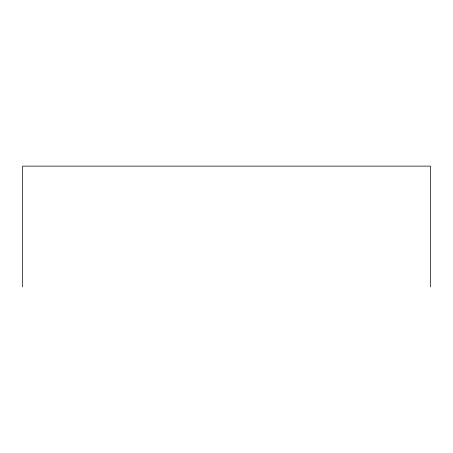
<?xml version="1.0" encoding="UTF-8"?>
<svg xmlns="http://www.w3.org/2000/svg" width="453" height="453" viewBox="0 0 453 453"><rect width="100%" height="100%" fill="white"/><g stroke="black" fill="none" stroke-linecap="round" stroke-linejoin="round"><path stroke-width="0.68" d="M430.35 286.879L430.35 166.121L22.65 166.121L22.65 286.879"/></g></svg>
